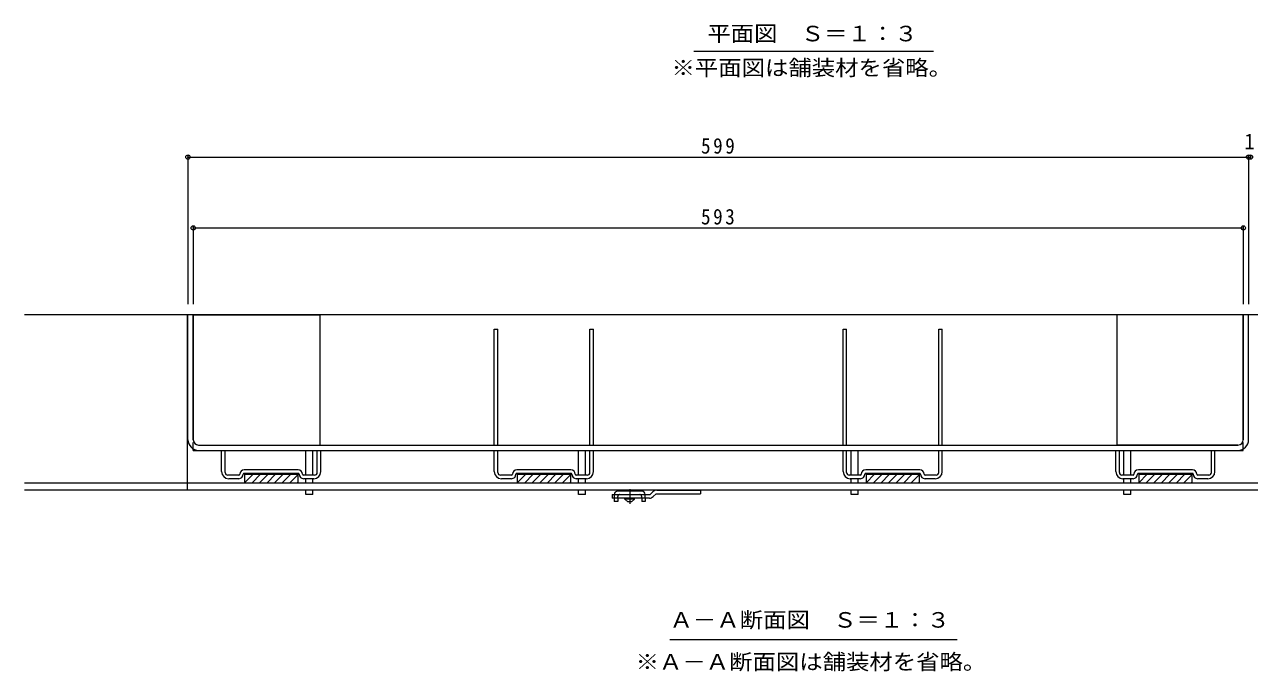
# Model space of a CAD drawing. Units: millimetres at full size, sheet at 1:3. Extents: x -1046 to 1175, y -824 to 816.
# Drawn here: x -1013 to -321, y -565 to -199 of the extents above; entities that cross this region are included whole.
import ezdxf
from ezdxf.enums import TextEntityAlignment as Align

# ---------------------------------------------------------------- set-up
doc = ezdxf.new("R2010")
doc.units = ezdxf.units.MM
doc.header["$LTSCALE"] = 3
doc.header["$PDMODE"] = 32
doc.header["$PDSIZE"] = 2.4
for name, pattern in [('CHAIN1', [8, 5, -1, 1, -1]), ('DASHED1', [1.8, 1.2, -0.6]), ('DASHED2', [3, 2, -1])]:
    doc.linetypes.add(name, pattern=pattern)
for name, color, linetype, lineweight in [('4-1', 2, 'Continuous', 9), ('4-2', 3, 'Continuous', 9), ('4-3', 4, 'Continuous', 9), ('4-4', 7, 'Continuous', 9), ('4-5', 7, 'Continuous', 9), ('4-6', 6, 'Continuous', 9), ('4-9', 5, 'Continuous', 9)]:
    doc.layers.add(name, color=color, linetype=linetype, lineweight=lineweight)
doc.styles.add('ＭＳ ゴシック', font='')
doc.styles.get('ＭＳ ゴシック').set_extended_font_data('MS Gothic')

msp = doc.modelspace()

# ---------------------------------------------------------------- linework, layer by layer
at = {"layer": '4-1'}
for p, q in [((-71.396, -363.119), (-1012.705, -363.119)), ((-920.896, -363.119), (-920.896, -462.12)), ((-71.396, -458.12), (-1012.705, -458.12)), ((-71.396, -462.12), (-1012.705, -462.12))]:
    msp.add_line(p, q, dxfattribs=at)
at = {"layer": '4-2'}
for p, q in [((-920.396, -433.62), (-920.396, -363.12)), ((-321.396, -363.12), (-920.396, -363.12)), ((-917.396, -433.62), (-917.396, -363.12)), ((-324.396, -433.62), (-324.396, -363.12)), ((-321.396, -433.62), (-321.396, -363.12)), ((-917.396, -439.62), (-917.396, -438.816)), ((-917.396, -439.62), (-324.396, -439.62)), ((-914.396, -436.62), (-327.396, -436.62)), ((-324.396, -439.62), (-324.396, -438.816))]:
    msp.add_line(p, q, dxfattribs=at)
at = {"layer": '4-2', "linetype": 'DASHED1'}
for p, q in [((-917.396, -438.816), (-917.396, -433.62)), ((-324.396, -438.816), (-324.396, -433.62))]:
    msp.add_line(p, q, dxfattribs=at)
at = {"layer": '4-2'}
for centre, radius, start, end in [((-914.396, -433.62), 6, 180, 270), ((-914.396, -433.62), 3, 180, 270), ((-327.396, -433.62), 6, 270, 0), ((-327.396, -433.62), 3, 270, 0)]:
    msp.add_arc(centre, radius, start, end, dxfattribs=at)
at = {"layer": '4-3'}
for p, q in [((-747.396, -371.12), (-745.396, -371.12)), ((-747.396, -436.62), (-747.396, -371.12)), ((-745.396, -436.62), (-745.396, -371.12)), ((-693.396, -371.12), (-691.396, -371.12)), ((-693.396, -436.62), (-693.396, -371.12)), ((-691.396, -436.62), (-691.396, -371.12)), ((-550.396, -371.12), (-548.396, -371.12)), ((-550.396, -436.62), (-550.396, -371.12)), ((-548.396, -436.62), (-548.396, -371.12)), ((-496.396, -371.12), (-494.396, -371.12)), ((-496.396, -436.62), (-496.396, -371.12)), ((-494.396, -436.62), (-494.396, -371.12)), ((-901.396, -439.62), (-899.396, -439.62)), ((-901.396, -451.62), (-901.396, -439.62)), ((-899.396, -452.12), (-899.396, -439.62)), ((-847.396, -439.62), (-845.396, -439.62)), ((-847.396, -452.12), (-847.396, -439.62)), ((-845.396, -451.62), (-845.396, -439.62)), ((-747.396, -439.62), (-745.396, -439.62)), ((-747.396, -451.62), (-747.396, -439.62)), ((-745.396, -452.12), (-745.396, -439.62)), ((-693.396, -439.62), (-691.396, -439.62)), ((-693.396, -452.12), (-693.396, -439.62)), ((-691.396, -451.62), (-691.396, -439.62)), ((-550.396, -439.62), (-548.396, -439.62)), ((-550.396, -451.62), (-550.396, -439.62)), ((-548.396, -452.12), (-548.396, -439.62)), ((-496.396, -439.62), (-494.396, -439.62)), ((-496.396, -452.12), (-496.396, -439.62)), ((-494.396, -451.62), (-494.396, -439.62)), ((-396.396, -439.62), (-394.396, -439.62)), ((-396.396, -451.62), (-396.396, -439.62)), ((-394.396, -452.12), (-394.396, -439.62)), ((-342.396, -439.62), (-340.396, -439.62)), ((-342.396, -452.12), (-342.396, -439.62)), ((-340.396, -451.62), (-340.396, -439.62)), ((-891.646, -453.619), (-897.915, -453.619)), ((-891.646, -455.619), (-897.396, -455.619)), ((-858.146, -450.619), (-888.646, -450.619)), ((-858.146, -452.619), (-888.646, -452.619)), ((-888.396, -452.619), (-888.396, -458.119)), ((-888.396, -452.719), (-858.396, -452.719)), ((-888.396, -452.819), (-858.396, -452.819)), ((-888.396, -452.919), (-858.396, -452.919)), ((-888.396, -453.019), (-858.396, -453.019)), ((-883.595, -453.119), (-888.396, -457.92)), ((-887.838, -453.119), (-888.396, -453.678)), ((-888.396, -453.119), (-858.396, -453.119)), ((-879.353, -453.119), (-884.353, -458.119)), ((-875.11, -453.119), (-880.11, -458.119)), ((-870.867, -453.119), (-875.867, -458.119)), ((-866.625, -453.119), (-871.625, -458.119)), ((-862.382, -453.119), (-867.382, -458.119)), ((-858.396, -453.376), (-863.14, -458.119)), ((-858.396, -452.619), (-858.396, -458.119)), ((-848.877, -453.619), (-855.146, -453.619)), ((-849.396, -455.619), (-855.146, -455.619)), ((-737.646, -453.619), (-743.915, -453.619)), ((-737.646, -455.619), (-743.396, -455.619)), ((-704.146, -450.619), (-734.646, -450.619)), ((-704.146, -452.619), (-734.646, -452.619)), ((-734.396, -452.619), (-734.396, -458.119)), ((-734.396, -452.719), (-704.396, -452.719)), ((-734.396, -452.819), (-704.396, -452.819)), ((-734.396, -452.919), (-704.396, -452.919)), ((-734.396, -453.019), (-704.396, -453.019)), ((-729.595, -453.119), (-734.396, -457.92)), ((-733.838, -453.119), (-734.396, -453.678)), ((-734.396, -453.119), (-704.396, -453.119)), ((-725.353, -453.119), (-730.353, -458.119)), ((-721.11, -453.119), (-726.11, -458.119)), ((-716.868, -453.119), (-721.868, -458.119)), ((-712.625, -453.119), (-717.625, -458.119)), ((-708.382, -453.119), (-713.382, -458.119)), ((-704.396, -453.376), (-709.14, -458.119)), ((-704.396, -452.619), (-704.396, -458.119)), ((-694.877, -453.619), (-701.146, -453.619)), ((-695.396, -455.619), (-701.146, -455.619)), ((-540.646, -453.619), (-546.915, -453.619)), ((-540.646, -455.619), (-546.396, -455.619)), ((-507.146, -450.619), (-537.646, -450.619)), ((-507.146, -452.619), (-537.646, -452.619)), ((-537.396, -452.619), (-537.396, -458.119)), ((-537.396, -452.719), (-507.396, -452.719)), ((-537.396, -452.819), (-507.396, -452.819)), ((-537.396, -452.919), (-507.396, -452.919)), ((-537.396, -453.019), (-507.396, -453.019)), ((-532.595, -453.119), (-537.396, -457.92)), ((-536.838, -453.119), (-537.396, -453.678)), ((-537.396, -453.119), (-507.396, -453.119)), ((-528.353, -453.119), (-533.353, -458.119)), ((-524.11, -453.119), (-529.11, -458.119)), ((-519.868, -453.119), (-524.868, -458.119)), ((-515.625, -453.119), (-520.625, -458.119)), ((-511.382, -453.119), (-516.382, -458.119)), ((-507.396, -453.376), (-512.14, -458.119)), ((-507.396, -452.619), (-507.396, -458.119)), ((-497.877, -453.619), (-504.146, -453.619)), ((-498.365, -455.619), (-504.146, -455.619)), ((-386.646, -453.619), (-392.915, -453.619)), ((-386.646, -455.619), (-392.427, -455.619)), ((-353.146, -450.619), (-383.646, -450.619)), ((-353.146, -452.619), (-383.646, -452.619)), ((-383.396, -452.619), (-383.396, -458.119)), ((-383.396, -452.719), (-353.396, -452.719)), ((-383.396, -452.819), (-353.396, -452.819)), ((-383.396, -452.919), (-353.396, -452.919)), ((-383.396, -453.019), (-353.396, -453.019)), ((-378.595, -453.119), (-383.396, -457.92)), ((-382.838, -453.119), (-383.396, -453.678)), ((-383.396, -453.119), (-353.396, -453.119)), ((-374.353, -453.119), (-379.353, -458.119)), ((-370.11, -453.119), (-375.11, -458.119)), ((-365.867, -453.119), (-370.867, -458.119)), ((-361.625, -453.119), (-366.625, -458.119)), ((-357.382, -453.119), (-362.382, -458.119)), ((-353.396, -453.376), (-358.14, -458.119)), ((-353.396, -452.619), (-353.396, -458.119)), ((-343.877, -453.619), (-350.146, -453.619)), ((-344.396, -455.619), (-350.146, -455.619)), ((-858.396, -458.119), (-888.396, -458.119)), ((-858.396, -457.619), (-858.897, -458.119)), ((-704.396, -458.119), (-734.396, -458.119)), ((-704.396, -457.619), (-704.897, -458.119)), ((-507.396, -458.119), (-537.396, -458.119)), ((-507.396, -457.619), (-507.897, -458.119)), ((-353.396, -458.119), (-383.396, -458.119)), ((-353.396, -457.619), (-353.897, -458.119))]:
    msp.add_line(p, q, dxfattribs=at)
for centre, radius, start, end in [((-897.396, -451.62), 4, 180, 270), ((-897.896, -452.12), 1.5, 180, 269.27292), ((-891.646, -453.119), 0.5, 270, 0), ((-891.646, -453.119), 2.5, 270, 0), ((-888.646, -453.119), 2.5, 90, 180), ((-888.646, -453.119), 0.5, 90, 180), ((-858.146, -453.119), 2.5, 0, 90), ((-858.146, -453.119), 0.5, 0, 90), ((-855.146, -453.119), 2.5, 180, 270), ((-855.146, -453.119), 0.5, 180, 270), ((-849.396, -451.62), 4, 270, 0), ((-848.896, -452.12), 1.5, 270.72708, 0), ((-743.396, -451.62), 4, 180, 270), ((-743.896, -452.12), 1.5, 180, 270), ((-737.646, -453.119), 0.5, 270, 0), ((-737.646, -453.119), 2.5, 270, 0), ((-734.646, -453.119), 2.5, 90, 180), ((-734.646, -453.119), 0.5, 90, 180), ((-704.146, -453.119), 2.5, 0, 90), ((-704.146, -453.119), 0.5, 0, 90), ((-701.146, -453.119), 2.5, 180, 270), ((-701.146, -453.119), 0.5, 180, 270), ((-695.396, -451.62), 4, 270, 0), ((-694.896, -452.12), 1.5, 270, 0), ((-546.396, -451.62), 4, 180, 270), ((-546.896, -452.12), 1.5, 180, 270), ((-540.646, -453.119), 0.5, 270, 0), ((-540.646, -453.119), 2.5, 270, 0), ((-537.646, -453.119), 2.5, 90, 180), ((-537.646, -453.119), 0.5, 90, 180), ((-507.146, -453.119), 2.5, 0, 90), ((-507.146, -453.119), 0.5, 0, 90), ((-504.146, -453.119), 2.5, 180, 270), ((-504.146, -453.119), 0.5, 180, 270), ((-498.396, -451.62), 4, 270.44524, 0), ((-497.896, -452.12), 1.5, 270.72708, 0), ((-392.396, -451.62), 4, 180, 269.55476), ((-392.896, -452.12), 1.5, 180, 269.27292), ((-386.646, -453.119), 2.5, 270, 0), ((-386.646, -453.119), 0.5, 270, 0), ((-383.646, -453.119), 2.5, 90, 180), ((-383.646, -453.119), 0.5, 90, 180), ((-353.146, -453.119), 2.5, 0, 90), ((-353.146, -453.119), 0.5, 0, 90), ((-350.146, -453.119), 2.5, 180, 270), ((-350.146, -453.119), 0.5, 180, 270), ((-344.396, -451.62), 4, 270, 0), ((-343.896, -452.12), 1.5, 270, 0)]:
    msp.add_arc(centre, radius, start, end, dxfattribs=at)
at = {"layer": '4-4'}
for p, q in [((-920.396, -273.08), (-920.396, -357.119)), ((-920.396, -273.98), (-321.396, -273.98)), ((-321.396, -273.08), (-321.396, -357.119)), ((-321.396, -273.98), (-320.396, -273.98)), ((-917.396, -313.08), (-917.396, -357.119)), ((-917.396, -313.98), (-324.396, -313.98)), ((-324.396, -313.08), (-324.396, -357.119))]:
    msp.add_line(p, q, dxfattribs=at)
for p in [(-920.396, -273.98), (-321.396, -273.98), (-320.396, -273.98), (-917.396, -313.98), (-324.396, -313.98)]:
    msp.add_point(p, dxfattribs=at)
at = {"layer": '4-5'}
for p, q in [((-634.745, -214.187), (-499.356, -214.187)), ((-648.193, -546.369), (-485.939, -546.369))]:
    msp.add_line(p, q, dxfattribs=at)
at = {"layer": '4-6'}
for p, q in [((-917.396, -363.12), (-917.396, -433.62)), ((-917.396, -363.12), (-845.896, -363.12)), ((-845.896, -363.12), (-845.896, -436.62)), ((-324.396, -363.12), (-395.896, -363.12)), ((-395.896, -363.12), (-395.896, -436.62)), ((-324.396, -363.12), (-324.396, -433.62)), ((-914.396, -436.62), (-845.896, -436.62)), ((-327.396, -436.62), (-395.896, -436.62))]:
    msp.add_line(p, q, dxfattribs=at)
msp.add_arc((-327.396, -433.62), 3, 270, 0, dxfattribs=at)
at = {"layer": '4-9', "lineweight": 5}
for p, q in [((-853.896, -453.62), (-853.896, -439.619)), ((-849.896, -453.62), (-849.896, -439.619)), ((-699.896, -453.62), (-699.896, -439.619)), ((-695.896, -453.62), (-695.896, -439.619)), ((-545.896, -453.62), (-545.896, -439.619)), ((-541.896, -453.62), (-541.896, -439.619)), ((-391.896, -453.62), (-391.896, -439.619)), ((-387.896, -453.62), (-387.896, -439.619)), ((-853.896, -458.12), (-853.896, -455.62)), ((-849.896, -458.12), (-849.896, -455.62)), ((-699.896, -458.12), (-699.896, -455.62)), ((-695.896, -458.12), (-695.896, -455.62)), ((-545.896, -458.12), (-545.896, -455.62)), ((-541.896, -458.12), (-541.896, -455.62)), ((-391.896, -458.12), (-391.896, -455.62)), ((-387.896, -458.12), (-387.896, -455.62)), ((-853.896, -464.619), (-853.896, -462.12)), ((-849.896, -464.619), (-849.896, -462.12)), ((-699.896, -464.619), (-699.896, -462.12)), ((-695.896, -464.619), (-695.896, -462.12)), ((-545.896, -464.619), (-545.896, -462.12)), ((-541.896, -464.619), (-541.896, -462.12)), ((-391.896, -464.619), (-391.896, -462.12)), ((-387.896, -464.619), (-387.896, -462.12)), ((-849.896, -464.619), (-853.896, -464.619)), ((-695.896, -464.619), (-699.896, -464.619)), ((-541.896, -464.619), (-545.896, -464.619)), ((-387.896, -464.619), (-391.896, -464.619))]:
    msp.add_line(p, q, dxfattribs=at)
at = {"layer": '4-9', "color": 4}
for p, q in [((-664.146, -462.619), (-677.646, -462.619)), ((-679.646, -466.62), (-679.646, -468.419)), ((-677.646, -468.419), (-679.646, -468.419)), ((-677.646, -466.62), (-677.646, -468.419)), ((-664.146, -466.62), (-664.146, -468.419)), ((-662.146, -468.419), (-664.146, -468.419)), ((-662.146, -466.62), (-662.146, -468.419))]:
    msp.add_line(p, q, dxfattribs=at)
at = {"layer": '4-9', "color": 4, "linetype": 'CHAIN1'}
msp.add_line((-670.896, -461.523), (-670.896, -469.808), dxfattribs=at)
at = {"layer": '4-9', "color": 3}
for p, q in [((-657.775, -462.998), (-659.396, -464.62)), ((-655.654, -462.12), (-630.896, -462.12)), ((-630.896, -462.12), (-630.896, -464.12)), ((-680.896, -464.62), (-659.396, -464.62)), ((-680.896, -464.62), (-680.896, -466.62)), ((-659.81, -466.62), (-680.896, -466.62)), ((-657.689, -465.741), (-656.068, -464.12)), ((-656.068, -464.12), (-630.896, -464.12))]:
    msp.add_line(p, q, dxfattribs=at)
at = {"layer": '4-9', "color": 4, "linetype": 'DASHED2'}
for p, q in [((-679.646, -464.619), (-679.646, -466.62)), ((-677.646, -466.62), (-677.646, -465.619)), ((-664.146, -466.62), (-664.146, -465.619)), ((-662.146, -466.62), (-662.146, -464.619))]:
    msp.add_line(p, q, dxfattribs=at)
at = {"layer": '4-9', "color": 2}
for p, q in [((-673.646, -467.119), (-673.646, -466.62)), ((-671.896, -468.619), (-673.646, -467.119)), ((-668.146, -467.119), (-673.646, -467.119)), ((-669.896, -468.619), (-671.896, -468.619)), ((-668.146, -467.119), (-669.896, -468.619)), ((-668.146, -467.119), (-668.146, -466.62))]:
    msp.add_line(p, q, dxfattribs=at)
at = {"layer": '4-9', "color": 4}
for centre, start, end in [((-677.646, -464.619), 90, 180), ((-664.146, -464.619), 0, 90)]:
    msp.add_arc(centre, 2, start, end, dxfattribs=at)
at = {"layer": '4-9', "color": 3}
for centre, start, end in [((-655.654, -465.12), 90, 134.99996), ((-659.81, -463.62), 270, 314.99996)]:
    msp.add_arc(centre, 3, start, end, dxfattribs=at)
at = {"layer": '4-9', "color": 4, "linetype": 'DASHED2'}
for centre, start, end in [((-676.646, -465.619), 90, 180), ((-665.146, -465.619), 0, 90)]:
    msp.add_arc(centre, 1, start, end, dxfattribs=at)

# ---------------------------------------------------------------- texts
at = {"layer": '4-4', "color": 2, "style": 'ＭＳ ゴシック'}
msp.add_text('1', height=8.798, dxfattribs=at).set_placement((-323.896, -272.18), align=Align.BOTTOM_LEFT)
at = {"layer": '4-4', "color": 2, "char_height": 8.798, "attachment_point": 7, "style": 'ＭＳ ゴシック'}
for s, insert in [('\\T1.27;\\W0.9;599', (-630.646, -272.18)), ('\\T1.27;\\W0.9;593', (-630.646, -312.18))]:
    msp.add_mtext(s, dxfattribs=dict(at, insert=insert))
at = {"layer": '4-5', "color": 2, "style": 'ＭＳ ゴシック', "width": 1.1}
for s, p in [('平面図\u3000Ｓ＝１：３', (-627.074, -211.276)), ('※平面図は舗装材を省略。', (-647.301, -230.583)), ('Ａ－Ａ断面図\u3000Ｓ＝１：３', (-648.4, -542.413)), ('※Ａ－Ａ断面図は舗装材を省略。', (-667.566, -566.092))]:
    msp.add_text(s, height=8.798, dxfattribs=at).set_placement(p, align=Align.BOTTOM_LEFT)

doc.saveas('drawing.dxf')
